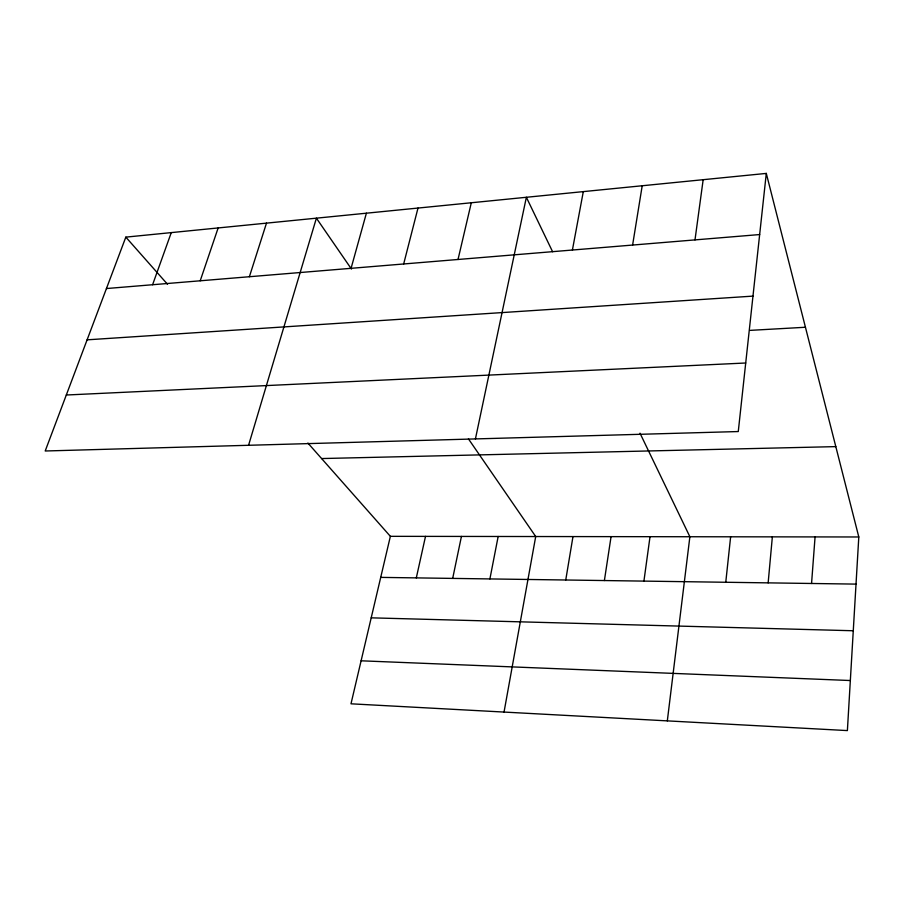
<?xml version="1.0" encoding="UTF-8"?>
<svg xmlns="http://www.w3.org/2000/svg" width="904" height="904" viewBox="0 0 904 904"><rect width="100%" height="100%" fill="white"/><g stroke="black" fill="none" stroke-linecap="round" stroke-linejoin="round"><path stroke-width="1.36" d="M766.298 173.41L738.274 431.547L45.2 450.994L125.825 237.13L766.298 173.41L858.8 536.976L847.387 730.59L350.989 703.809L390.37 536.332L307.891 443.05M811.555 583.487L815.069 536.919M768.151 582.865L772.355 536.852M725.765 582.266L730.635 536.795M667.321 720.872L689.876 536.739L639.998 433.185M694.995 239.899L703.165 179.693M643.919 581.114L650.021 536.682M604.392 580.549L611.07 536.637M632.608 245.052L642.202 185.761M565.746 580.006L572.978 536.581M504.036 712.069L535.71 536.524L468.441 438.881M572.401 250.035L583.306 191.614M489.9 578.933L498.16 536.479M452.689 578.402L461.435 536.422M475.425 438.926L526.365 197.275L552.593 251.73M416.303 577.893L425.513 536.377M458.023 259.482L471.3 202.756M403.67 263.979L417.998 208.056M351.068 268.33L366.391 213.197M248.566 445.288L316.4 218.169L351.464 269.064M249.38 276.737L266.488 223.13M200.213 280.794L218.147 227.944M152.595 284.737L171.274 232.599M106.435 288.545L759.665 234.554M87.1 339.836L752.976 296.116M750.354 330.356L805.441 327.259M66.297 395.014L745.721 363.001M321.609 458.554L835.816 446.621M390.37 536.332L858.8 536.976M380.708 577.385L856.02 584.108M371.205 617.839L853.274 630.755M361.103 660.801L850.336 680.531M125.825 237.13L167.489 284.24"/></g></svg>
